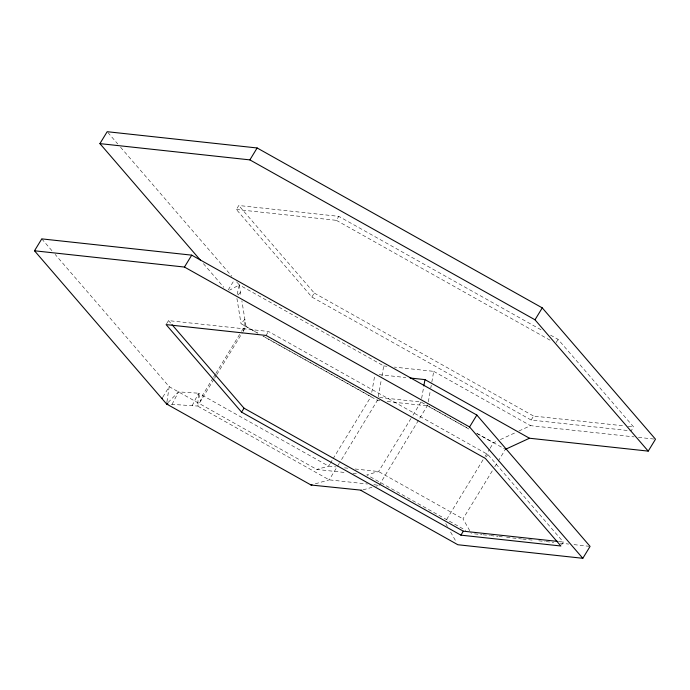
<?xml version="1.0" encoding="UTF-8"?>
<svg xmlns="http://www.w3.org/2000/svg" width="690" height="690" viewBox="0 0 690 690"><rect width="100%" height="100%" fill="white"/><g stroke="black" fill="none" stroke-linecap="round" stroke-linejoin="round"><path stroke-width="0.52" stroke-dasharray="3.45 2.59" d="M168.093 402.494L178.494 391.886L198.565 393.205L197.59 406.056L329.19 479.852L367.477 484.009M166.928 401.847L169.188 386.667L55.14 254.394M371.763 392.386L374.722 375.593M377.775 399.743L339.773 462.516M378.284 396.871L381.329 379.603M381.958 376.007L383.735 365.933L239.292 284.927L237.532 282.891M421.029 401.899L411.516 417.562M421.633 398.449L423.626 387.176M427.8 404.927L379.172 485.277L373.859 484.699M428.352 401.813L430.293 390.781M430.758 388.142L431.267 385.262M431.819 382.148L433.717 371.358L394.37 367.089M237.136 294.423L239.292 284.927L229.572 290.18M243.156 331.235L244.872 325.844L244.864 319.332L241.017 323.679L257.957 333.184M172.052 404.375L178.494 391.886M192.148 405.694L198.582 393.205L328.587 466.112L336.03 466.923M166.583 323.8L168.515 320.617L268.488 331.467L487.813 454.469L563.307 542.021L561.367 545.204M550.577 335.15L558.081 339.351L633.567 426.912L631.143 430.879L531.171 420.038L311.846 297.028L236.36 209.475L238.783 205.508L338.755 216.35L541.21 329.889M162.823 397.086L169.188 386.667L316.822 469.459L345.535 472.572M228.243 289.912L233.694 280.977M213.046 377.991L202.437 395.37L200.6 401.123L198.582 393.205M213.607 377.068L215.28 374.325M215.841 373.411L240.965 332.244M241.526 331.329L244.872 325.844L257.327 332.994M214.004 379.164L197.59 406.056L169.913 404.228M214.564 378.249L216.237 375.507M216.798 374.592L242.483 332.511M243.225 331.286L246.054 326.663L241.88 300.883M266.064 335.435L268.488 331.467M236.36 209.475L336.332 220.326L338.755 216.35M311.846 297.028L314.269 293.06L238.783 205.508M329.699 464.284L328.587 466.112L316.822 469.459M330.26 463.37L332.494 459.713M333.054 458.79L371.022 396.586L263.563 336.323M339.213 463.43L329.19 479.852L315.08 483.871M410.955 418.476L378.569 471.537L366.804 474.884L465.733 530.36M446.646 519.441L484.518 457.392M485.079 456.478L489.529 449.173M490.09 448.267L493.428 442.79L495.748 441.721M486.364 456.849L487.813 454.469M556.14 342.533L558.081 339.351M469.769 530.757L462.981 518.871L492.574 470.39M494.808 466.733L497.594 462.153M498.154 461.239L504.856 450.26M531.171 420.038L533.594 416.061L623.993 425.868M238.076 294.984L240.482 292.267M500.388 439.573L516.62 432.078M518.94 431.009L530.532 425.652L634.136 436.891M363.052 489.866L371.996 487.321M376.024 486.174L378.042 485.596M383.735 365.933L386.926 366.278M379.224 374.653L405.815 377.542M379.526 397.509L421.004 402.011L467.898 428.309M628.254 426.334L633.567 426.912M379.776 400.7L377.646 400.467L262.968 336.151M387.219 401.502L427.628 405.893L468.993 429.085M638.414 437.356L655.5 439.211M344.534 467.846L347.726 468.191M355.178 468.993L378.569 471.537L462.981 518.871M352.978 473.383L358.3 473.961M559.055 541.564L563.307 542.021M474.539 533.853L482.034 534.664M483.104 534.776L489.52 535.475M490.59 535.595L498.077 536.406M499.146 536.518L502.355 536.872M506.632 537.329L521.614 538.959M522.684 539.071L534.448 540.348M538.735 540.813L545.152 541.512M546.221 541.624L553.708 542.443M560.125 543.134L568.689 544.065M574.037 544.643L589.01 546.273M336.332 220.326L551.905 341.222M314.269 293.06L533.594 416.061M433.717 371.358L530.532 425.652M477.282 433.57L505.416 449.345M476.514 433.303L493.428 442.79M107.89 132.523L117.74 143.951M120.56 147.22L231.788 276.224M236.653 281.865L237.239 282.546M203.395 263.64L223.81 287.316M168.515 320.617L170.62 323.049M41.771 238.878L52.328 251.126M470.813 532.585L471.33 533.499M445.775 523.589L447.387 526.41M450.605 532.05L456.245 541.917M239.292 284.927L241.181 296.588M236.937 298.485L241.017 323.653"/><path stroke-width="1.03" d="M361.793 490.228L311.052 485.018L166.609 404.012L166.764 402.926M423.832 385.977L424.954 379.612L410.067 377.999M167.972 404.099L166.609 404.012L34.5 250.789L41.771 238.878L191.725 255.153L476.85 415.052L590.088 546.385L582.817 558.296L457.85 544.738L361.034 490.443M200.583 260.372L99.912 143.615L107.183 131.704L257.137 147.971L542.262 307.878L655.5 439.211L648.229 451.122L529.48 438.236L424.954 379.612M34.5 250.789L184.454 267.056L191.725 255.153M99.912 143.615L249.875 159.882L257.137 147.971M161.917 398.57L162.374 397.828M241.586 412.146L166.092 324.593L266.064 335.435L485.389 458.436L560.884 545.997L460.911 535.147L241.586 412.146L244.01 408.178L172.017 324.671M582.817 558.296L469.58 426.963L476.85 415.052M648.229 451.122L535 319.789L542.262 307.878M460.911 535.147L463.335 531.179L557.986 541.452M166.609 404.012L167.351 403.253M505.416 449.345L529.48 438.236M311.052 485.018L312.061 484.734M249.875 159.882L535 319.789M184.454 267.056L469.58 426.963M244.01 408.178L463.335 531.179"/></g></svg>
